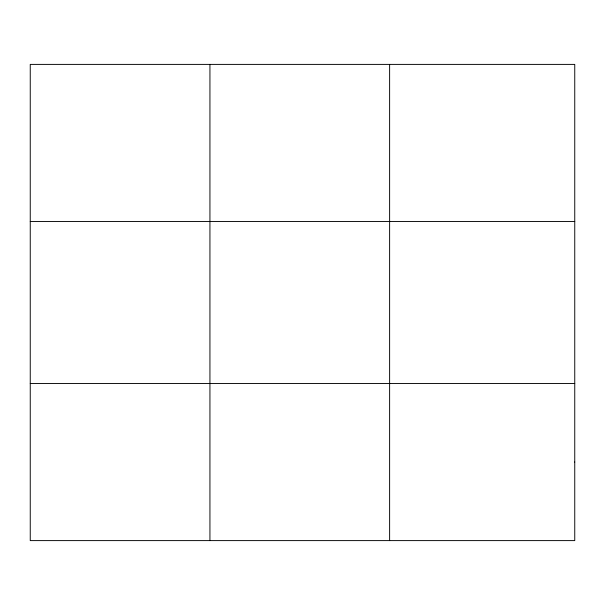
<?xml version="1.0" encoding="UTF-8"?>
<svg xmlns="http://www.w3.org/2000/svg" width="605" height="605" viewBox="0 0 605 605"><rect width="100%" height="100%" fill="white"/><g stroke="black" fill="none" stroke-linecap="round" stroke-linejoin="round"><path stroke-width="0.91" d="M209.935 540.605L209.935 64.395M389.62 540.605L389.62 64.395M30.25 221.543L574.75 221.543M30.25 383.457L574.75 383.457M574.75 462.031L574.75 540.605L30.25 540.605L30.25 64.395L574.75 64.395L574.75 462.031"/></g></svg>
